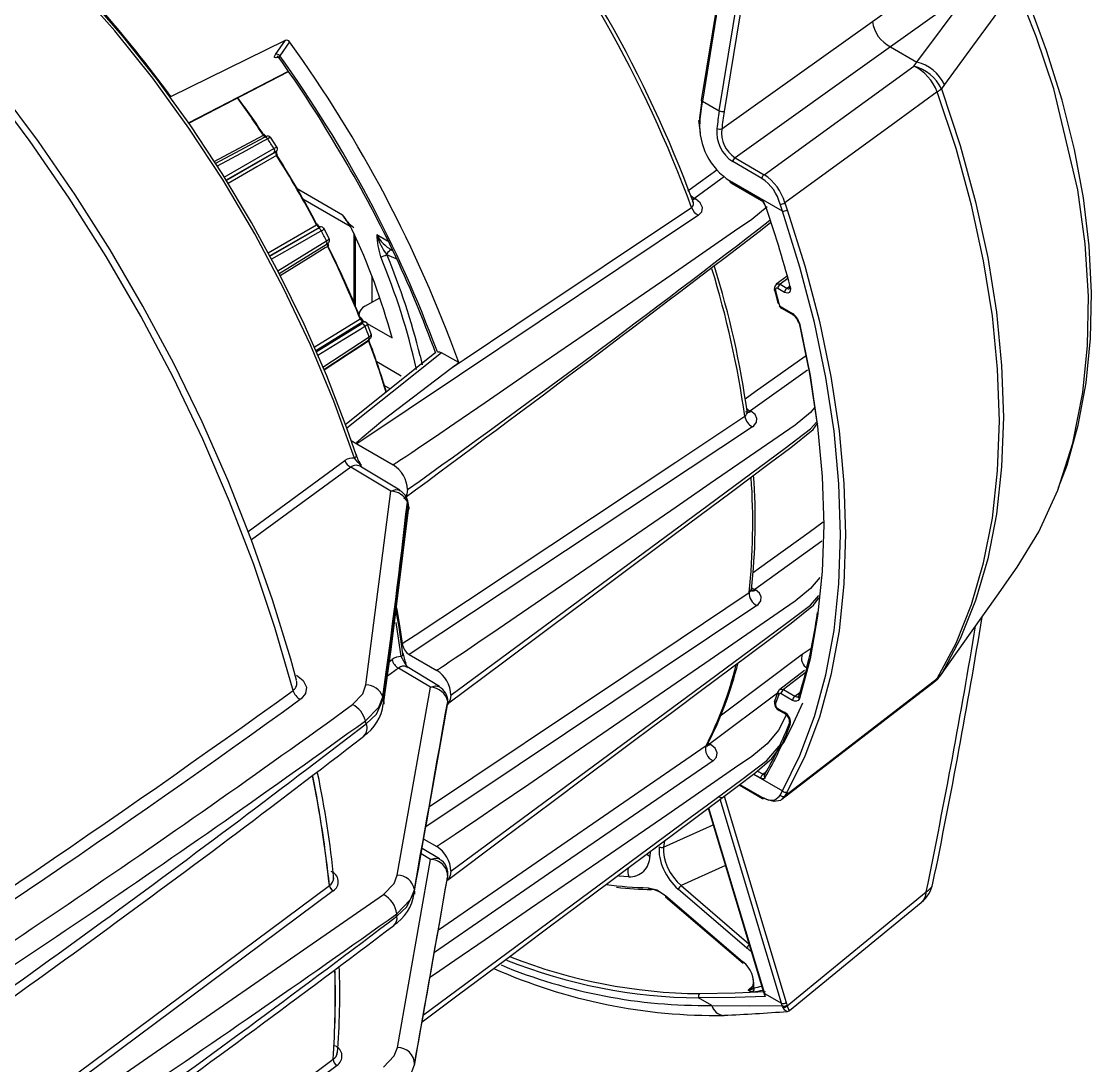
# Model space of a CAD drawing. Extents: x 6 to 134, y 1 to 99.
# Drawn here: x 101.212 to 104.387, y 81.549 to 84.647 of the extents above; entities that cross this region are included whole.
import ezdxf

# ---------------------------------------------------------------- set-up
doc = ezdxf.new("R2010")
doc.units = 0
doc.header["$MEASUREMENT"] = 0
doc.layers.add('OBJECT', color=7, linetype='CONTINUOUS')

msp = doc.modelspace()

# ---------------------------------------------------------------- linework, layer by layer
at = {"layer": 'OBJECT'}
for p, q in [((103.4132, 85.5415), (103.2287, 84.4127)), ((103.4165, 85.5392), (103.232, 84.4105)), ((103.2822, 84.3815), (103.4668, 85.5102)), ((103.4811, 85.5083), (103.2966, 84.3795)), ((103.7366, 84.6471), (104.0611, 84.8789)), ((104.0295, 84.7424), (103.7905, 84.5717)), ((103.8687, 84.5265), (104.0295, 84.7424)), ((103.2899, 84.3281), (103.7366, 84.6471)), ((101.6546, 84.4245), (101.9949, 84.591)), ((101.9653, 84.5489), (101.9949, 84.591)), ((102.0072, 84.5864), (101.9783, 84.5452)), ((103.7905, 84.5717), (103.3291, 84.2422)), ((103.7905, 84.5717), (103.8687, 84.5265)), ((101.7073, 84.3461), (102.0037, 84.4992)), ((101.7081, 84.3451), (102.0044, 84.4982)), ((103.4155, 84.1923), (103.8595, 84.5143)), ((103.8595, 84.5143), (103.8687, 84.5265)), ((103.9507, 84.4598), (103.9416, 84.4473)), ((103.232, 84.4105), (103.2822, 84.3815)), ((101.7837, 84.2313), (101.9295, 84.3099)), ((101.9323, 84.303), (101.7877, 84.2251)), ((101.9705, 84.2729), (101.9507, 84.3034)), ((101.8136, 84.1849), (101.9607, 84.27)), ((101.9607, 84.2575), (101.8191, 84.1757)), ((101.8195, 84.1751), (101.9663, 84.26)), ((103.3291, 84.2422), (103.4155, 84.1923)), ((103.4083, 84.1812), (103.322, 84.2311)), ((103.2981, 84.1869), (103.2092, 84.1222)), ((102.0297, 84.151), (102.1645, 84.0732)), ((103.4695, 84.0836), (103.3134, 84.1738)), ((103.3187, 84.1706), (103.4051, 84.1207)), ((103.3208, 84.166), (103.4072, 84.1161)), ((102.047, 84.1207), (102.187, 84.0399)), ((103.2092, 84.1222), (103.2112, 84.121)), ((103.4695, 84.0836), (103.4628, 84.1046)), ((103.477, 84.1088), (103.4838, 84.0881)), ((101.9433, 83.9605), (102.0874, 84.0436)), ((102.0957, 84.0361), (101.9484, 83.9512)), ((101.9487, 83.9506), (102.0907, 84.0324)), ((102.1254, 84.0009), (102.1089, 84.0332)), ((101.9724, 83.9069), (102.1169, 83.9961)), ((102.1979, 84.0188), (102.1979, 83.8139)), ((102.2022, 84.0092), (102.2022, 83.8034)), ((102.2658, 84.0147), (102.2982, 83.996)), ((101.9766, 83.8991), (102.1159, 83.9851)), ((102.3053, 83.9716), (102.3117, 83.9679)), ((102.2963, 83.9549), (102.2958, 83.9551)), ((102.324, 83.9424), (102.2963, 83.9549)), ((102.2517, 83.8912), (102.2517, 83.8141)), ((103.4832, 83.8916), (103.4513, 83.8671)), ((103.4855, 83.8844), (103.4629, 83.867)), ((103.4629, 83.867), (103.483, 83.8554)), ((103.483, 83.8554), (103.4903, 83.8609)), ((103.449, 83.8478), (103.4587, 83.8097)), ((103.4759, 83.8431), (103.4558, 83.8548)), ((102.2309, 83.8021), (102.2748, 83.8274)), ((103.4655, 83.8002), (103.4995, 83.7805)), ((102.08, 83.6808), (102.2167, 83.7649)), ((103.467, 83.7959), (103.5016, 83.776)), ((103.5016, 83.776), (103.5017, 83.7759)), ((102.2246, 83.7555), (102.0849, 83.6695)), ((102.0859, 83.6672), (102.2205, 83.75)), ((102.2371, 83.7512), (102.3115, 83.7083)), ((102.2506, 83.7176), (102.2377, 83.7508)), ((102.106, 83.6212), (102.243, 83.711)), ((102.1089, 83.6147), (102.2415, 83.7017)), ((102.2423, 83.6989), (102.2415, 83.7017)), ((102.4382, 83.6631), (102.1751, 83.4523)), ((102.3944, 83.6545), (102.4005, 83.6285)), ((102.5091, 83.6346), (102.4579, 83.6641)), ((102.3382, 83.5949), (102.2659, 83.6366)), ((102.4866, 83.618), (102.5091, 83.6346)), ((103.5442, 83.6126), (103.3745, 83.4914)), ((102.3055, 83.5568), (102.2892, 83.5662)), ((103.3745, 83.4914), (103.3763, 83.4904)), ((103.3804, 83.4441), (102.3624, 82.7686)), ((102.19, 83.4034), (102.2065, 83.3939)), ((102.2065, 83.3939), (102.3148, 83.3314)), ((101.8845, 83.1336), (102.1712, 83.3439)), ((102.1886, 83.3244), (101.8944, 83.1086)), ((102.3078, 83.2531), (102.1886, 83.3244)), ((102.2237, 83.3228), (102.2204, 83.3247)), ((102.3343, 83.2559), (102.2206, 83.3249)), ((102.234, 82.6788), (102.3078, 83.2532)), ((102.3608, 83.2022), (102.3606, 83.1979)), ((103.5868, 83.1047), (103.3877, 82.9612)), ((104.1426, 82.9944), (104.1661, 83.0279)), ((104.1105, 82.9487), (104.1425, 82.9944)), ((103.3877, 82.9612), (103.3895, 82.9602)), ((102.3038, 82.7483), (102.3118, 82.7541)), ((102.3624, 82.7686), (102.4438, 82.7216)), ((102.3306, 82.7283), (102.2976, 82.7046)), ((102.4257, 82.6714), (102.3306, 82.7283)), ((102.3593, 82.729), (102.3557, 82.7315)), ((102.4517, 82.6736), (102.3558, 82.7317)), ((103.5355, 82.7214), (103.4622, 82.6651)), ((103.9416, 82.7107), (103.9507, 82.7235)), ((103.9489, 82.7207), (103.9507, 82.7235)), ((103.4677, 82.339), (103.9191, 82.6869)), ((103.5375, 82.7142), (103.4726, 82.6644)), ((103.9396, 82.7077), (103.9416, 82.7107)), ((102.3268, 82.1141), (102.4257, 82.6714)), ((103.4549, 82.6538), (103.2538, 82.5032)), ((103.4563, 82.6578), (103.4453, 82.6271)), ((103.4726, 82.6644), (103.5066, 82.6447)), ((103.5066, 82.6447), (103.5211, 82.6556)), ((103.4587, 82.6504), (103.449, 82.6235)), ((103.4995, 82.6325), (103.4655, 82.6521)), ((102.3763, 82.0574), (102.4756, 82.619)), ((103.4558, 82.6087), (103.4759, 82.5971)), ((103.4573, 82.6045), (103.478, 82.5925)), ((103.2498, 82.5053), (103.2538, 82.5032)), ((103.2538, 82.5032), (103.2558, 82.502)), ((103.384, 82.4134), (103.4695, 82.364)), ((103.4051, 82.4013), (103.3841, 82.4135)), ((103.3956, 82.423), (103.412, 82.4135)), ((103.412, 82.4135), (103.4208, 82.4203)), ((103.3415, 82.3817), (103.4103, 82.3419)), ((103.3432, 82.383), (103.4083, 82.3454)), ((103.4668, 81.7342), (103.2844, 82.339)), ((103.2966, 82.3484), (103.4811, 81.7366)), ((103.4628, 82.3515), (103.4695, 82.364)), ((103.4838, 82.3614), (103.477, 82.3492)), ((103.249, 82.3125), (103.4135, 81.7673)), ((103.2505, 82.3137), (103.4165, 81.7632)), ((103.1171, 82.197), (103.2637, 82.2638)), ((102.4053, 82.2212), (102.4438, 82.199)), ((103.1192, 82.2156), (103.1171, 82.197)), ((102.4517, 82.1623), (102.4004, 82.1934)), ((103.0775, 82.1845), (103.0759, 82.1698)), ((102.3272, 81.6027), (102.4258, 82.1602)), ((102.4258, 82.1602), (102.3975, 82.1771)), ((103.3002, 82.1428), (103.1689, 82.083)), ((103.0139, 82.1092), (102.9843, 82.1115)), ((103.1689, 82.083), (103.3702, 81.9107)), ((102.137, 82.0674), (100.6229, 80.9409)), ((103.1225, 82.0536), (103.3524, 81.8568)), ((103.3643, 81.8976), (103.1604, 82.0721)), ((103.484, 81.7267), (103.8965, 82.0649)), ((103.1231, 82.0501), (103.3529, 81.8533)), ((103.4902, 81.712), (103.8817, 82.033)), ((103.3679, 81.7729), (103.3825, 81.7862)), ((103.2597, 81.7276), (103.2208, 81.75)), ((103.4165, 81.7632), (103.4668, 81.7342)), ((103.4701, 81.7239), (103.4688, 81.727)), ((103.4832, 81.7292), (103.484, 81.7267)), ((102.148, 81.5495), (100.6929, 80.4621))]:
    msp.add_line(p, q, dxfattribs=at)
at = {"layer": 'OBJECT', "flags": 128}
for points in [[(102.0175, 82.662), (101.9638, 82.8484), (101.901, 83.0355), (101.8295, 83.2223), (101.7496, 83.408), (101.6616, 83.5918), (101.566, 83.7727), (101.4632, 83.95), (101.3537, 84.1228), (101.238, 84.2903), (101.1166, 84.4518), (100.9901, 84.6064), (100.8591, 84.7535), (100.7241, 84.8924), (100.5859, 85.0225), (100.445, 85.143), (100.3022, 85.2536), (100.158, 85.3536)], [(102.0277, 82.6921), (102.0107, 82.7548), (101.9567, 82.9313), (101.8947, 83.108), (101.8249, 83.2842), (101.7477, 83.4591), (101.6634, 83.6321), (101.5723, 83.8024), (101.4748, 83.9693), (101.3713, 84.1321), (101.2622, 84.2903), (101.1479, 84.443), (101.029, 84.5898), (100.9059, 84.73), (100.779, 84.863), (100.649, 84.9882), (100.5163, 85.1052), (100.3814, 85.2135), (100.2449, 85.3125), (100.1846, 85.3528)], [(102.1999, 83.3513), (102.139, 83.52), (102.069, 83.6879), (101.9905, 83.8539), (101.9039, 84.0169), (101.8098, 84.176), (101.7088, 84.3301), (101.6016, 84.4782), (101.4887, 84.6195), (101.3709, 84.7529), (101.249, 84.8777), (101.1238, 84.9931), (100.996, 85.0984), (100.8664, 85.1928)], [(102.2057, 83.3584), (102.1773, 83.4401), (102.1175, 83.5951), (102.0502, 83.7489), (101.9757, 83.9008), (101.8946, 84.05), (101.8072, 84.1957), (101.7139, 84.337), (101.6153, 84.4733), (101.5119, 84.6038), (101.4043, 84.7278), (101.2929, 84.8447), (101.1785, 84.9538), (101.0616, 85.0546), (100.9427, 85.1464), (100.8767, 85.193)], [(104.1657, 83.0282), (104.2303, 83.133), (104.2865, 83.2566), (104.331, 83.3961), (104.3609, 83.5459), (104.375, 83.6858), (104.3775, 83.8318), (104.3678, 83.9873), (104.3459, 84.147), (104.2745, 84.4466), (104.2229, 84.602), (104.1615, 84.7574)], [(104.2891, 83.2645), (104.3142, 83.3307), (104.3471, 83.4495), (104.3704, 83.5749), (104.3837, 83.7061), (104.3869, 83.842), (104.3799, 83.9817), (104.3628, 84.1233), (104.336, 84.2671), (104.2995, 84.4134), (104.2536, 84.5611), (104.1988, 84.7092), (104.1699, 84.7767)], [(104.1105, 84.6783), (104.034, 84.5732), (103.9507, 84.4598)], [(101.9728, 84.5408), (101.9669, 84.539), (101.9628, 84.5396), (101.9622, 84.543), (101.9653, 84.5489)], [(101.9715, 84.5411), (101.9716, 84.5411), (101.9733, 84.5406), (101.9763, 84.5383), (101.9764, 84.5381)], [(101.9783, 84.5452), (101.9761, 84.5406), (101.9767, 84.5382)], [(103.9292, 84.4383), (103.8072, 84.3494), (103.477, 84.1088)], [(103.9292, 82.6976), (103.9846, 82.802), (104.0305, 82.9166), (104.0665, 83.0407), (104.0924, 83.1735), (104.108, 83.3141), (104.1132, 83.4617), (104.108, 83.6153), (104.0924, 83.7739), (104.0665, 83.9366), (104.0305, 84.1023), (103.9846, 84.2698), (103.9292, 84.4383)], [(103.9416, 84.4473), (103.9969, 84.2793), (104.0427, 84.1121), (104.0786, 83.9468), (104.1044, 83.7845), (104.12, 83.6263), (104.1252, 83.473), (104.12, 83.3258), (104.1044, 83.1855), (104.0786, 83.053), (104.0427, 82.9292), (103.9969, 82.8148), (103.9416, 82.7107)], [(103.2242, 84.3493), (103.223, 84.3499), (103.222, 84.3504), (103.2214, 84.351), (103.2211, 84.3516), (103.2211, 84.3522), (103.2215, 84.3527), (103.2222, 84.3532), (103.2232, 84.3536)], [(103.2265, 84.3162), (103.2228, 84.3462), (103.2232, 84.3536)], [(101.9515, 84.302), (101.95, 84.304), (101.9473, 84.3058), (101.9446, 84.3066), (101.9423, 84.3067), (101.9404, 84.3065), (101.9386, 84.306), (101.9351, 84.3045), (101.9302, 84.3019)], [(101.9394, 84.305), (101.9395, 84.305), (101.9387, 84.3052), (101.937, 84.3063), (101.9348, 84.3082), (101.9326, 84.311), (101.9326, 84.3111)], [(101.9424, 84.2984), (101.9293, 84.2914), (101.8771, 84.2633), (101.7926, 84.2177)], [(101.9424, 84.2984), (101.9412, 84.3), (101.9399, 84.3013), (101.9384, 84.3024), (101.937, 84.3031), (101.9355, 84.3035), (101.934, 84.3036), (101.9327, 84.3032), (101.9323, 84.303)], [(101.9512, 84.3018), (101.9511, 84.3023), (101.9479, 84.3012), (101.9424, 84.2984)], [(101.9607, 84.27), (101.9666, 84.2731), (101.9693, 84.2743), (101.9693, 84.274)], [(101.9688, 84.2492), (101.9616, 84.245), (101.9104, 84.2154), (101.825, 84.166)], [(101.9663, 84.26), (101.9664, 84.2605), (101.9646, 84.2597), (101.9607, 84.2575)], [(101.9663, 84.26), (101.9679, 84.2612), (101.9681, 84.2615)], [(101.9663, 84.2589), (101.9665, 84.2596), (101.9663, 84.26)], [(101.9718, 84.2506), (101.9708, 84.2521), (101.9693, 84.2558), (101.9686, 84.2587), (101.9685, 84.2609), (101.9687, 84.2618), (101.9686, 84.2617)], [(101.9686, 84.2617), (101.9688, 84.2623), (101.9689, 84.2625)], [(103.1886, 84.1443), (103.2251, 84.1708), (103.275, 84.2071)], [(103.3151, 84.1694), (103.3165, 84.1685), (103.3208, 84.166)], [(103.2092, 84.1222), (103.2051, 84.1204), (103.2026, 84.1197)], [(103.2033, 84.1184), (103.2071, 84.1192), (103.2112, 84.121)], [(103.2036, 84.1143), (103.2038, 84.114), (103.2038, 84.1144)], [(103.2202, 84.0719), (103.2205, 84.0721), (103.2302, 84.0821), (103.2328, 84.0951), (103.226, 84.1091), (103.2112, 84.121)], [(103.424, 84.0965), (103.3786, 84.0595), (103.3276, 84.0244), (103.1262, 83.8855), (103.0254, 83.816), (102.9246, 83.7466), (102.7226, 83.6079), (102.5877, 83.5156), (102.4976, 83.454), (102.4373, 83.413), (102.3969, 83.3857), (102.37, 83.3675), (102.3519, 83.3554), (102.3398, 83.3473), (102.3316, 83.342), (102.3262, 83.3384), (102.3225, 83.336), (102.32, 83.3345), (102.3184, 83.3334), (102.3172, 83.3327), (102.3165, 83.3323), (102.3159, 83.332), (102.3156, 83.3318), (102.3153, 83.3317), (102.3152, 83.3316), (102.315, 83.3315), (102.315, 83.3315), (102.3149, 83.3315), (102.3149, 83.3315), (102.3148, 83.3314), (102.3148, 83.3314), (102.3148, 83.3314), (102.3148, 83.3314), (102.3148, 83.3314), (102.3148, 83.3314)], [(102.4866, 83.618), (102.5251, 83.6437), (102.679, 83.7465), (103.2001, 84.0948)], [(103.4695, 82.364), (103.5217, 82.4695), (103.5647, 82.5844), (103.5984, 82.7081), (103.6227, 82.8398), (103.6373, 82.9787), (103.6422, 83.1242), (103.6373, 83.2752), (103.6227, 83.431), (103.5984, 83.5907), (103.5647, 83.7533), (103.5217, 83.9179), (103.4695, 84.0836)], [(103.4838, 84.0881), (103.5361, 83.9218), (103.5793, 83.7565), (103.6132, 83.5932), (103.6376, 83.4328), (103.6522, 83.2764), (103.6571, 83.1247), (103.6522, 82.9787), (103.6376, 82.8391), (103.6132, 82.7069), (103.5793, 82.5827), (103.5361, 82.4673), (103.4838, 82.3614)], [(103.2202, 84.0719), (102.5116, 83.5979), (102.2065, 83.3939)], [(102.1015, 84.0262), (102.0887, 84.0189), (102.0374, 83.9893), (101.9538, 83.9412)], [(102.0907, 84.0324), (102.0942, 84.0346), (102.096, 84.0358), (102.0957, 84.0361)], [(102.0977, 84.0369), (102.0974, 84.0368), (102.0957, 84.0361)], [(102.0991, 84.0371), (102.0985, 84.0372), (102.0983, 84.0372)], [(102.1158, 83.9851), (102.1164, 83.9854), (102.1213, 83.9889), (102.1235, 83.9911), (102.1249, 83.9933), (102.1257, 83.9964), (102.1256, 84), (102.1246, 84.0022)], [(102.1159, 83.9851), (102.1163, 83.9854), (102.1172, 83.9863), (102.1179, 83.9876), (102.1183, 83.9891), (102.1184, 83.9907), (102.1182, 83.9925), (102.1177, 83.9943), (102.1169, 83.9961)], [(102.1169, 83.9961), (102.1224, 83.9998), (102.1247, 84.0019), (102.1244, 84.0021)], [(102.1204, 83.9792), (102.1133, 83.9749), (102.0629, 83.9438), (101.9798, 83.8925)], [(102.2963, 83.9549), (102.2976, 83.9581), (102.2993, 83.9613), (102.3012, 83.9641), (102.3033, 83.9664), (102.3054, 83.9681), (102.3074, 83.9691), (102.3092, 83.9693), (102.3094, 83.9693)], [(103.4514, 83.867), (103.4548, 83.8685), (103.4595, 83.8683), (103.4629, 83.867), (103.4629, 83.867), (103.4629, 83.867)], [(103.4927, 83.8608), (103.4938, 83.8535), (103.4928, 83.8473), (103.4901, 83.8429), (103.4857, 83.8408), (103.4802, 83.8413), (103.4759, 83.8431)], [(103.49, 83.8624), (103.4908, 83.8589), (103.4907, 83.8557), (103.4903, 83.8544), (103.4904, 83.8544)], [(103.4449, 83.8551), (103.449, 83.8393), (103.456, 83.8114)], [(103.449, 83.8478), (103.4472, 83.8485), (103.4464, 83.8495), (103.4469, 83.8509), (103.4486, 83.8525)], [(103.4558, 83.8548), (103.4534, 83.8557), (103.4513, 83.8555), (103.4497, 83.8544), (103.4488, 83.8523), (103.4487, 83.8497), (103.449, 83.8478)], [(103.483, 83.8554), (103.4862, 83.8538), (103.4892, 83.8538), (103.4904, 83.8547)], [(103.4587, 83.8097), (103.4568, 83.8104), (103.456, 83.8116), (103.4565, 83.813), (103.4582, 83.8145)], [(103.4655, 83.8002), (103.466, 83.7974), (103.4676, 83.7956), (103.4676, 83.7956)], [(103.4676, 83.7956), (103.4699, 83.7951), (103.4726, 83.7961)], [(102.231, 83.742), (102.2184, 83.7342), (102.1679, 83.7031), (102.0909, 83.6558)], [(102.2205, 83.75), (102.2239, 83.7524), (102.2254, 83.7543), (102.2246, 83.7555)], [(102.2379, 83.7492), (102.2383, 83.7485), (102.2361, 83.7456), (102.231, 83.742)], [(103.5725, 83.4585), (103.5508, 83.6025), (103.5194, 83.7565)], [(103.5199, 83.7514), (103.5515, 83.5967), (103.5741, 83.4449), (103.5877, 83.2967), (103.5923, 83.1529), (103.5877, 83.0145), (103.5741, 82.882), (103.5515, 82.7563), (103.5199, 82.638)], [(102.2415, 83.7017), (102.2421, 83.7021), (102.2488, 83.7084), (102.2504, 83.7121), (102.2507, 83.7164), (102.2499, 83.719)], [(102.243, 83.711), (102.2484, 83.7152), (102.2502, 83.7183), (102.2497, 83.7189)], [(102.2423, 83.6989), (102.2353, 83.6943), (102.1855, 83.6616), (102.11, 83.6122)], [(102.4579, 83.6641), (102.3116, 83.547), (102.1774, 83.4398)], [(102.4458, 83.6668), (102.4523, 83.6665), (102.4579, 83.6641)], [(103.3588, 83.5274), (103.3886, 83.5487), (103.5366, 83.6543), (103.5379, 83.6553)], [(102.2065, 83.3939), (102.2062, 83.3942), (102.2061, 83.3945), (102.2062, 83.3955), (102.2087, 83.3992), (102.2223, 83.4128), (102.284, 83.4642), (102.4866, 83.618)], [(103.5659, 83.5021), (103.5532, 83.4868), (103.5076, 83.4496), (103.4567, 83.4146), (103.2552, 83.2756), (103.1544, 83.2062), (103.0536, 83.1368), (102.8516, 82.9981), (102.7168, 82.9057), (102.6266, 82.8442), (102.5663, 82.8032), (102.526, 82.7759), (102.499, 82.7577), (102.4809, 82.7456), (102.4688, 82.7375), (102.4607, 82.7321), (102.4552, 82.7286), (102.4515, 82.7262), (102.449, 82.7246), (102.4474, 82.7236), (102.4462, 82.7229), (102.4455, 82.7225), (102.445, 82.7222), (102.4446, 82.722), (102.4444, 82.7218), (102.4442, 82.7218), (102.4441, 82.7217), (102.444, 82.7217), (102.4439, 82.7216), (102.4439, 82.7216), (102.4438, 82.7216), (102.4438, 82.7216), (102.4438, 82.7216), (102.4438, 82.7216), (102.4438, 82.7216), (102.4438, 82.7216)], [(103.3655, 83.4864), (103.3655, 83.4865), (103.365, 83.4892)], [(103.3804, 83.4441), (103.3848, 83.4474), (103.3927, 83.4578), (103.394, 83.4694), (103.3883, 83.4807), (103.3763, 83.4904)], [(102.3415, 82.8009), (102.3801, 82.8265), (102.5347, 82.9291), (103.1529, 83.3393), (103.3581, 83.4755)], [(102.4758, 82.622), (102.6432, 82.747), (102.7809, 82.8499), (102.8889, 82.9306), (102.9672, 82.9891), (103.0227, 83.0306), (103.0811, 83.0742), (103.1447, 83.1217), (103.2254, 83.182), (103.3176, 83.2508), (103.4305, 83.3352), (103.4948, 83.3833), (103.5607, 83.4367), (103.575, 83.4558)], [(102.4862, 82.6481), (103.249, 83.2118), (103.3253, 83.2682), (103.4016, 83.3245), (103.4779, 83.3809), (103.5528, 83.4378), (103.5702, 83.4583)], [(102.2057, 83.3584), (102.2058, 83.3579), (102.2054, 83.3565), (102.2043, 83.3549), (102.2025, 83.3532), (102.1999, 83.3513)], [(102.2185, 83.3298), (102.2109, 83.3381), (102.1999, 83.3513)], [(102.3079, 83.2531), (102.3223, 83.2584), (102.3314, 83.2573), (102.3341, 83.2556)], [(102.3572, 83.258), (102.3551, 83.2441), (102.3486, 83.2333), (102.3465, 83.2323)], [(102.2857, 82.6214), (102.3088, 82.784), (102.3605, 83.1979)], [(102.3585, 83.2145), (102.3586, 83.2154), (102.3584, 83.2175), (102.3582, 83.2186), (102.358, 83.2199), (102.3577, 83.2206), (102.3575, 83.2212), (102.3572, 83.2217), (102.357, 83.2219), (102.3568, 83.2218), (102.3566, 83.2212)], [(102.3585, 83.2145), (102.3607, 83.2048), (102.3608, 83.2022)], [(103.3824, 83.0122), (103.4014, 83.026), (103.5486, 83.1321), (103.5902, 83.1621)], [(103.5804, 82.9969), (103.5532, 82.9642), (103.5076, 82.9271), (103.4567, 82.892), (103.2552, 82.7531), (103.1544, 82.6836), (103.0536, 82.6142), (102.8516, 82.4755), (102.7168, 82.3831), (102.6266, 82.3216), (102.5663, 82.2806), (102.526, 82.2533), (102.499, 82.2351), (102.4809, 82.223), (102.4688, 82.2149), (102.4607, 82.2095), (102.4552, 82.206), (102.4515, 82.2036), (102.449, 82.2021), (102.4474, 82.201), (102.4462, 82.2003), (102.4455, 82.1999), (102.445, 82.1996), (102.4446, 82.1994), (102.4444, 82.1993), (102.4442, 82.1992), (102.4441, 82.1991), (102.444, 82.1991), (102.4439, 82.1991), (102.4439, 82.199), (102.4438, 82.199), (102.4438, 82.199), (102.4438, 82.199), (102.4438, 82.199), (102.4438, 82.199), (102.4438, 82.199)], [(102.4223, 82.3174), (102.5512, 82.4036), (103.1664, 82.8156), (103.3709, 82.9526)], [(102.4862, 82.1256), (103.249, 82.6892), (103.3253, 82.7456), (103.4016, 82.8019), (103.4779, 82.8583), (103.5528, 82.9152), (103.5774, 82.9441)], [(103.3781, 82.9677), (103.3828, 82.964), (103.3877, 82.9612)], [(103.3934, 82.914), (103.3978, 82.9174), (103.4057, 82.9279), (103.4069, 82.9394), (103.4013, 82.9506), (103.3895, 82.9602)], [(103.9507, 82.7235), (104.0278, 82.8317), (104.1105, 82.9487)], [(103.3934, 82.914), (102.6851, 82.4399), (102.4116, 82.257)], [(102.4758, 82.0994), (102.6433, 82.2246), (102.7811, 82.3275), (102.8892, 82.4083), (102.9676, 82.4668), (103.0232, 82.5083), (103.0816, 82.552), (103.1452, 82.5995), (103.226, 82.6599), (103.3182, 82.7288), (103.4312, 82.8132), (103.4956, 82.8613), (103.5614, 82.9148), (103.5779, 82.937)], [(102.3437, 82.7711), (102.3322, 82.8497), (102.3231, 82.8982)], [(102.3244, 82.9069), (102.3333, 82.8547), (102.3415, 82.8009)], [(102.3384, 82.7623), (102.3306, 82.8171), (102.3231, 82.8639)], [(103.5285, 82.7697), (103.5307, 82.7713), (103.5544, 82.7874)], [(102.3517, 82.7411), (102.3461, 82.7493), (102.3384, 82.7623)], [(103.2851, 82.5871), (103.4123, 82.6824), (103.5285, 82.7697)], [(102.3564, 82.7303), (102.3554, 82.7348), (102.3517, 82.7411)], [(103.9396, 82.7077), (103.9461, 82.7168), (103.9488, 82.7207)], [(102.0279, 82.7076), (102.0477, 82.6912), (102.057, 82.672), (102.0543, 82.6531), (102.0412, 82.6374), (102.0391, 82.6358)], [(103.477, 82.3492), (103.5919, 82.4377), (103.9292, 82.6976)], [(103.9193, 82.6867), (103.9237, 82.6906), (103.9292, 82.6976)], [(102.1941, 82.6199), (102.2245, 82.6522), (102.234, 82.6788)], [(102.4257, 82.6714), (102.44, 82.6761), (102.4505, 82.6742), (102.4516, 82.6733)], [(103.46, 82.6632), (103.4606, 82.664), (103.4623, 82.6649)], [(103.4623, 82.6649), (103.4643, 82.6659), (103.4689, 82.6657), (103.4726, 82.6644), (103.4726, 82.6644), (103.4726, 82.6644)], [(102.2836, 82.6438), (102.2712, 82.6119), (102.2324, 82.5722)], [(102.2346, 82.5632), (102.2647, 82.592), (102.2854, 82.6363)], [(102.2854, 82.6363), (102.2869, 82.6268), (102.2866, 82.6215)], [(102.4005, 81.6787), (102.5078, 81.7589), (102.6488, 81.8642), (102.7698, 81.9546), (102.8707, 82.03), (102.9516, 82.0904), (103.019, 82.1408), (103.1035, 82.2039), (103.2089, 82.2826), (103.3353, 82.377), (103.388, 82.4165), (103.4384, 82.4601), (103.4762, 82.5107), (103.503, 82.5667), (103.5301, 82.6251)], [(102.4862, 82.6481), (102.4842, 82.6343), (102.4776, 82.6235), (102.4755, 82.6225)], [(102.4765, 82.6291), (102.4764, 82.6203), (102.4762, 82.6189)], [(102.4765, 82.6291), (102.4765, 82.6292), (102.4765, 82.6294), (102.4765, 82.6295), (102.4765, 82.6296), (102.4765, 82.6297), (102.4765, 82.6298), (102.4765, 82.6298), (102.4765, 82.6299), (102.4764, 82.6298), (102.4764, 82.6298)], [(103.5199, 82.638), (103.5167, 82.6326), (103.5116, 82.6298), (103.5051, 82.6301), (103.4995, 82.6325)], [(103.5066, 82.6447), (103.5111, 82.6427), (103.5151, 82.6429), (103.5166, 82.644)], [(103.5174, 82.6454), (103.5172, 82.6443), (103.5168, 82.6437)], [(103.4829, 82.5923), (103.4582, 82.5442), (103.4242, 82.5034), (103.3786, 82.4662), (103.3276, 82.4311), (103.1262, 82.2922), (103.0254, 82.2228), (102.9246, 82.1534), (102.7226, 82.0147), (102.5877, 81.9223), (102.4976, 81.8607), (102.4373, 81.8197), (102.4239, 81.8106)], [(103.4579, 82.6041), (103.4579, 82.6041), (103.4563, 82.6059), (103.4558, 82.6087)], [(102.4042, 81.6994), (103.12, 82.2283), (103.1963, 82.2847), (103.2726, 82.3411), (103.3489, 82.3974), (103.4237, 82.4543), (103.4658, 82.5036)], [(102.4487, 81.9518), (102.755, 82.1621), (103.2432, 82.4983)], [(103.2473, 82.496), (103.2475, 82.4958), (103.247, 82.4997), (103.2484, 82.5037), (103.2484, 82.5037)], [(103.2538, 82.5032), (103.2497, 82.5014), (103.2474, 82.5008)], [(103.2639, 82.4534), (103.265, 82.4541), (103.2742, 82.4645), (103.2763, 82.4774), (103.2698, 82.4907), (103.2558, 82.502)], [(103.2639, 82.4534), (102.7758, 82.1176), (102.437, 81.885)], [(103.4178, 82.403), (103.415, 82.4002), (103.4111, 82.3994), (103.4065, 82.4006), (103.4051, 82.4013)], [(103.412, 82.4135), (103.4142, 82.4124), (103.4161, 82.4124), (103.4168, 82.413)], [(103.4178, 82.4139), (103.4168, 82.4129), (103.4164, 82.4124)], [(103.4083, 82.3454), (103.429, 82.337), (103.4466, 82.3374), (103.4598, 82.3469), (103.4628, 82.3515)], [(103.477, 82.3492), (103.4638, 82.3359), (103.4452, 82.3325), (103.4223, 82.3389), (103.4155, 82.3425)], [(103.0676, 82.1775), (103.0693, 82.1756), (103.0759, 82.1698)], [(102.4258, 82.1602), (102.4397, 82.1648), (102.4502, 82.1632), (102.4517, 82.1622)], [(102.2857, 82.0563), (102.3172, 82.0891), (102.3268, 82.1141)], [(102.4862, 82.1256), (102.4842, 82.1117), (102.4776, 82.1009), (102.4755, 82.0999)], [(100.6205, 80.9636), (100.6516, 80.9867), (100.9409, 81.202), (102.1254, 82.0832)], [(102.4753, 82.1038), (102.4761, 82.1076), (102.4764, 82.1098)], [(102.4764, 82.1095), (102.4764, 82.1095), (102.4764, 82.1097), (102.4764, 82.1097), (102.4765, 82.1098), (102.4765, 82.1099), (102.4765, 82.11), (102.4765, 82.1101), (102.4765, 82.1101), (102.4765, 82.1102), (102.4765, 82.1101), (102.4765, 82.1101)], [(100.6233, 80.9367), (101.4426, 81.4729), (102.2857, 82.0563)], [(102.3776, 82.0716), (102.3654, 82.0404), (102.3254, 81.9991)], [(102.326, 81.9925), (102.3555, 82.0204), (102.378, 82.0667)], [(102.378, 82.0667), (102.3777, 82.0581), (102.3776, 82.0572)], [(103.0723, 82.0765), (103.0965, 82.0705), (103.1225, 82.0536)], [(103.1084, 82.0628), (103.0903, 82.0701), (103.0815, 82.0711)], [(103.3679, 81.7729), (103.3766, 81.7767), (103.3823, 81.7854), (103.3842, 81.7976), (103.3828, 81.8077)], [(103.2238, 81.7627), (103.3291, 81.7651), (103.4189, 81.7686)], [(103.3821, 81.7676), (103.3747, 81.7675), (103.3679, 81.7729), (103.3679, 81.7729)], [(103.4135, 81.7673), (103.4142, 81.7649), (103.4157, 81.7591)], [(103.4192, 81.7535), (103.3291, 81.7513), (103.2208, 81.75)], [(103.2597, 81.7276), (103.3724, 81.7267), (103.4688, 81.727)], [(103.4839, 81.7097), (103.4767, 81.7136), (103.4701, 81.7239)], [(103.4839, 81.7095), (103.4851, 81.7094), (103.4898, 81.7115), (103.4903, 81.7121)], [(103.484, 81.7267), (103.4879, 81.7156), (103.4896, 81.7126)], [(102.2862, 81.5448), (102.3178, 81.5778), (102.3272, 81.6027)], [(100.6813, 80.4802), (100.6993, 80.4937), (100.7715, 80.5476), (101.06, 80.7632), (102.1364, 81.5679)], [(102.378, 81.5534), (102.366, 81.5214), (102.326, 81.479)]]:
    msp.add_lwpolyline(points, dxfattribs=at)
at = {"layer": 'OBJECT'}
for centre, radius, start, end in [((99.7233, 82.816), 3.7045, 20.1933, 38.9238), ((99.7599, 82.8377), 3.6726, 20.3477, 38.9446), ((98.6423, 82.2219), 3.7317, 36.1737, 41.4154), ((103.8341, 84.6599), 0.0984, 187.4566, 243.6917), ((101.9981, 84.5806), 0.0108, 32.4029, 107.4668), ((98.8732, 82.3258), 3.8643, 19.7974, 35.8036), ((101.9694, 84.5387), 0.0109, 36.2434, 112.2782), ((99.3315, 82.6291), 3.2619, 29.9922, 35.9681), ((98.9472, 82.3684), 3.7317, 20.3612, 35.685), ((103.7972, 84.3873), 0.1414, 21.1451, 63.8891), ((103.8281, 84.3919), 0.1263, 26.0121, 75.5873), ((103.8373, 84.4042), 0.1263, 26.0891, 75.5969), ((103.8646, 84.5399), 0.1203, 302.4336, 309.7492), ((99.4226, 82.6464), 3.0086, 33.5656, 36.1192), ((99.437, 82.6546), 2.9935, 33.5663, 36.1523), ((103.2322, 84.4145), 0.004, 206.3359, 266.612), ((103.2943, 84.4171), 0.0376, 251.2271, 273.4426), ((103.4208, 84.3388), 0.1969, 176.9227, 236.9411), ((101.9334, 84.3047), 0.00645, 97.4273, 127.2288), ((101.9394, 84.3154), 0.0114, 209.2602, 257.0849), ((103.3794, 84.3185), 0.1046, 174.2426, 236.7325), ((103.2843, 84.3549), 0.0274, 250.7981, 281.7559), ((103.3773, 84.3161), 0.0882, 172.1778, 236.9), ((99.3419, 82.5965), 3.1079, 32.5798, 33.2037), ((101.9618, 84.2687), 0.00955, 311.2979, 35.9031), ((101.9536, 84.2638), 0.00946, 318.7139, 40.9153), ((101.9795, 84.257), 0.0133, 172.203, 216.2296), ((101.9632, 84.2638), 0.00585, 302.3965, 338.852), ((101.9746, 84.2407), 0.0103, 106.1402, 124.5026), ((99.3681, 82.6106), 3.0738, 27.7872, 32.2128), ((101.9689, 84.2523), 0.00329, 295.7084, 328.7403), ((99.3843, 82.62), 3.0565, 27.7871, 32.2129), ((99.2481, 82.51), 3.3942, 19.8337, 31.03), ((103.3374, 84.229), 0.0156, 122.2351, 172.4552), ((103.4238, 84.1792), 0.0156, 122.2351, 172.4552), ((103.3365, 84.0725), 0.1303, 14.2363, 56.5301), ((103.3308, 84.0656), 0.1524, 16.4862, 56.2675), ((103.318, 84.1731), 0.00468, 171.4105, 231.5418), ((103.3235, 84.17), 0.00481, 172.8252, 235.8626), ((103.2255, 84.1571), 0.0385, 221.8626, 244.9573), ((103.191, 84.1063), 0.0146, 308.3282, 34.5311), ((103.388, 84.0942), 0.0315, 18.6219, 57.107), ((103.4098, 84.1201), 0.00477, 172.6835, 237.2868), ((103.3971, 84.1), 0.0189, 15.6712, 57.8161), ((103.2405, 84.11), 0.0432, 200.6547, 241.9517), ((103.4172, 84.1065), 0.00223, 215.9236, 285.1212), ((100.1255, 82.9586), 3.486, 14.9993, 19.1869), ((103.4601, 84.1394), 0.0349, 274.4183, 298.9383), ((103.4677, 84.1141), 0.0306, 273.4355, 301.7025), ((101.8766, 83.8541), 0.3618, 29.281, 37.2795), ((102.2528, 84.1179), 0.099, 206.8201, 236.2901), ((83.5735, 109.6352), 32.3819, 305.45538, 307.82612), ((102.0831, 84.0528), 0.0101, 295.3876, 314.0628), ((102.1003, 84.0497), 0.0142, 205.2341, 246.337), ((102.0903, 84.0421), 0.0034, 91.9711, 123.8525), ((102.1042, 84.051), 0.0151, 201.6342, 246.333), ((102.0925, 84.0231), 0.00946, 19.0816, 101.2944), ((102.0973, 84.0314), 0.00584, 80.4219, 117.5978), ((102.0946, 84.0354), 0.0012, 31.8039, 91.4936), ((102.1006, 84.0273), 0.00993, 26.2267, 107.2491), ((102.0982, 84.0392), 0.0134, 284.1762, 325.2714), ((99.3403, 82.5938), 3.1106, 26.7965, 27.4199), ((100.3969, 83.1837), 1.9851, 15.3225, 25.2672), ((57.7364, 143.6662), 75.1159, 306.433282, 307.471555), ((102.1292, 83.9849), 0.0105, 160.6539, 213.0037), ((102.1351, 83.9887), 0.0141, 174.1546, 211.6012), ((102.5152, 84.0246), 0.2496, 182.2755, 197.7775), ((102.3626, 84.0644), 0.1088, 207.1599, 241.5263), ((102.4259, 84.0578), 0.1658, 195.0736, 218.2889), ((102.1177, 83.9855), 0.00675, 293.2326, 321.6406), ((99.4508, 82.6514), 2.9816, 21.9287, 26.4452), ((99.4663, 82.6604), 2.9651, 21.9288, 26.4451), ((102.2643, 84.0126), 0.0655, 281.6295, 298.6675), ((100.4384, 83.1808), 1.993, 12.5722, 22.6548), ((100.4199, 83.1732), 2.0323, 13.7008, 22.6284), ((100.4448, 83.0565), 2.9433, 8.1839, 16.9252), ((100.7125, 83.1186), 2.6781, 7.8268, 17.4094), ((103.4618, 83.8541), 0.0165, 129.1511, 206.9096), ((103.4711, 83.8541), 0.0154, 122.6051, 177.3949), ((103.4926, 83.8636), 0.00276, 206.1961, 272.5286), ((103.4913, 83.8424), 0.0154, 122.6051, 177.3949), ((103.474, 83.8134), 0.0157, 193.562, 237.3406), ((103.4782, 83.8136), 0.021, 209.4124, 244.4545), ((102.2154, 83.7685), 0.00384, 289.1323, 342.9023), ((102.2322, 83.7708), 0.0167, 200.739, 237.7867), ((102.2177, 83.7658), 0.00209, 48.4047, 113.2724), ((102.2351, 83.7721), 0.0167, 196.3575, 243.4924), ((103.5038, 83.7798), 0.00442, 169.6603, 239.0275), ((103.4738, 83.7407), 0.0474, 12.9675, 57.1219), ((103.4844, 83.7474), 0.0332, 10.2122, 58.7538), ((102.2204, 83.7389), 0.0111, 16.0425, 89.3234), ((102.226, 83.7521), 0.00526, 71.3882, 119.8531), ((102.2228, 83.7548), 0.00193, 18.6014, 73.3936), ((102.2285, 83.747), 0.00934, 71.2762, 114.2393), ((102.2484, 83.81), 0.0568, 247.7868, 252.612), ((99.5125, 82.6694), 2.9225, 20.8806, 21.5308), ((102.2287, 83.7459), 0.0102, 20.5238, 74.2111), ((103.5201, 83.7544), 0.00299, 200.1833, 267.856), ((102.2362, 83.7074), 0.00775, 313.4229, 28.432), ((99.6756, 82.7417), 2.7405, 17.0848, 20.5151), ((102.241, 83.7024), 0.00374, 289.644, 345.9114), ((99.6594, 82.7324), 2.7577, 17.1599, 20.5144), ((103.3513, 83.4872), 0.0135, 300.3859, 7.7505), ((103.3661, 83.5036), 0.0149, 245.3606, 304.6037), ((103.3907, 83.5256), 0.0379, 222.6716, 244.6994), ((103.3672, 83.5049), 0.0171, 262.141, 302.1218), ((103.401, 83.4823), 0.0434, 188.9984, 241.7158), ((102.3113, 83.3948), 0.1117, 197.1413, 215.4386), ((102.1947, 83.3127), 0.039, 82.2499, 126.9686), ((102.2047, 83.3563), 0.0357, 200.3738, 243.2484), ((102.2047, 83.3041), 0.0259, 52.5298, 128.4157), ((102.2196, 83.3282), 0.00195, 69.7184, 123.6609), ((102.2299, 83.3326), 0.0117, 193.7131, 227.03), ((102.2663, 83.2545), 0.0909, 2.1838, 57.816), ((101.376, 83.1579), 2.0055, 354.1233, 3.8848), ((101.5551, 83.1654), 1.8339, 353.6182, 4.2247), ((102.307, 83.1988), 0.0544, 24.3162, 89.2282), ((102.3124, 83.2135), 0.0469, 6.0237, 62.8156), ((81.1211, 85.6123), 21.3698, 352.01499, 353.57545), ((78.5704, 85.9284), 23.9424, 352.09666, 353.49147), ((102.3178, 83.2052), 0.0433, 350.2797, 17.8202), ((103.3663, 82.9626), 0.011, 294.6581, 354.4827), ((103.4123, 82.9508), 0.0414, 177.5416, 242.8489), ((103.3793, 82.9734), 0.0149, 245.3606, 304.6037), ((103.3896, 82.9603), 0.0117, 175.2343, 199.7479), ((103.3806, 82.9738), 0.0162, 260.3681, 303.2139), ((102.0405, 83.1036), 1.5476, 342.8723, 352.1746), ((84.0566, 86.1721), 20.2748, 348.38469, 350.65706), ((102.3874, 82.8077), 0.0464, 188.4966, 237.4416), ((102.3361, 82.7229), 0.0395, 86.6437, 127.9351), ((102.3467, 82.7598), 0.0354, 189.397, 242.9462), ((102.3339, 82.771), 0.00979, 297.1791, 0.0455), ((102.4426, 82.7865), 0.1, 187.4204, 205.8625), ((103.5593, 82.7572), 0.0332, 157.8574, 242.3413), ((102.3452, 82.7138), 0.0206, 59.4684, 135.2013), ((102.3506, 82.7427), 0.00201, 304.1778, 4.2656), ((102.3682, 82.743), 0.0166, 186.5357, 224.0525), ((102.3953, 82.6447), 0.0909, 2.1838, 57.8159), ((102.1993, 83.0237), 1.1687, 333.2817, 345.851), ((102.2853, 83.002), 1.0839, 332.5982, 346.202), ((102.0043, 82.683), 0.0248, 302.157, 21.2442), ((103.8583, 82.7659), 0.1, 307.6637, 324.4385), ((103.8905, 82.7465), 0.0624, 308.2623, 324.9057), ((82.9998, 108.9921), 32.4799, 302.33877, 305.83976), ((102.0588, 82.6741), 0.0431, 196.2693, 242.7059), ((102.233, 82.6247), 0.0541, 20.655, 89.0037), ((102.4248, 82.6186), 0.0528, 12.1565, 88.9978), ((102.4294, 82.6307), 0.0474, 359.1265, 62.5602), ((103.4702, 82.6523), 0.0149, 126.9841, 164.4839), ((103.4625, 82.6556), 0.0064, 131.9913, 233.9876), ((103.4808, 82.6514), 0.0154, 122.6021, 177.3958), ((83.3177, 108.5114), 31.938, 302.34128, 305.88635), ((98.2909, 81.6878), 4.1056, 13.358, 13.4653), ((-115.4135, 120.9244), 221.2295, 349.885127, 350.031931), ((-111.6769, 119.8449), 217.363, 349.991052, 350.141549), ((102.4477, 82.6261), 0.0293, 345.0855, 7.6561), ((103.4693, 82.6245), 0.0234, 163.699, 246.5815), ((103.453, 82.6287), 0.00653, 132.3051, 233.1246), ((103.4627, 82.6208), 0.0139, 168.9551, 240.1525), ((103.4627, 82.6489), 0.00424, 48.5039, 159.5586), ((103.5148, 82.6318), 0.0154, 122.6053, 177.3945), ((103.5242, 82.6435), 0.0069, 164.2732, 231.9892), ((103.5228, 82.6434), 0.00563, 126.9168, 159.5153), ((83.0717, 109.0017), 32.5831, 302.31055, 305.9358), ((102.1596, 82.553), 0.0753, 14.8157, 62.7727), ((102.1575, 82.6358), 0.1287, 302.3297, 353.639), ((103.4592, 82.5672), 0.0343, 347.9966, 60.7055), ((103.4808, 82.5965), 0.0049, 173.5716, 236.3518), ((103.4657, 82.5708), 0.0249, 353.0957, 60.2841), ((82.4854, 109.8689), 33.6905, 302.40382, 305.88286), ((78.3506, 113.593), 39.1573, 304.61957, 307.5858), ((102.2047, 82.5503), 0.0325, 313.7419, 23.3407), ((97.7555, 81.514), 4.6003, 13.1836, 13.2997), ((102.4588, 82.9671), 1.1071, 330.0217, 338.9957), ((102.4547, 82.9586), 1.1118, 330.0217, 338.9958), ((103.4974, 82.5656), 0.0073, 162.9603, 229.6195), ((80.3033, 110.9161), 35.8698, 304.43905, 307.67733), ((103.2791, 82.4876), 0.0375, 163.5183, 246.043), ((103.238, 82.5081), 0.0112, 298.0264, 332.9698), ((103.2469, 82.5154), 0.016, 258.4831, 303.4018), ((98.4605, 81.6919), 3.6857, 6.0951, 11.2295), ((98.4904, 81.6965), 3.6557, 6.0744, 11.2174), ((99.0985, 81.7988), 3.0553, 5.6948, 11.6729), ((103.4205, 82.4006), 0.0154, 123.2299, 177.3473), ((103.4234, 82.4087), 0.00796, 152.3939, 225.1303), ((103.288, 82.3556), 0.0112, 239.0405, 320.0406), ((103.4128, 82.3456), 0.00443, 183.2373, 236.8394), ((103.4124, 82.3465), 0.00508, 245.8568, 306.7877), ((103.4712, 82.3583), 0.0108, 218.8045, 302.4391), ((103.4782, 82.3708), 0.0109, 218.1669, 300.9391), ((102.3953, 82.1221), 0.0909, 2.1837, 57.816), ((103.1118, 82.2102), 0.0142, 236.0659, 291.5918), ((102.4263, 82.11), 0.0502, 0.0754, 90.587), ((102.428, 82.1183), 0.0492, 349.9794, 61.6882), ((103.0166, 82.1685), 0.0593, 267.4384, 1.3352), ((102.1192, 82.0946), 0.0326, 303.0516, 69.5509), ((102.326, 82.0616), 0.0526, 11.0165, 89.0807), ((103.0748, 82.1279), 0.0637, 172.9835, 197.0399), ((102.1331, 82.0728), 0.0129, 125.5514, 126.5709), ((102.1462, 82.0862), 0.0209, 188.0877, 243.9196), ((102.1122, 82.1052), 0.0257, 301.503, 4.1144), ((102.1466, 82.0862), 0.0212, 187.8215, 242.8425), ((-160.3511, 128.1641), 266.832, 349.938903, 350.061117), ((-108.9787, 119.2348), 214.6894, 349.891308, 350.042182), ((103.1001, 83.2507), 1.1745, 262.4939, 268.6416), ((103.1795, 82.066), 0.02, 121.9683, 162.3244), ((103.8182, 82.11), 0.1, 309.3635, 348.4614), ((103.879, 82.0989), 0.0382, 297.1753, 346.6434), ((102.2519, 81.9904), 0.074, 6.7451, 62.89), ((102.2459, 82.0776), 0.1322, 302.0228, 352.2914), ((99.4933, 81.8269), 2.8947, 4.753, 4.8496), ((103.109, 83.2413), 1.1705, 263.5539, 268.6542), ((103.0794, 82.078), 0.00726, 191.626, 287.1224), ((103.1256, 82.0523), 0.0034, 157.5645, 220.7867), ((103.8524, 82.0657), 0.044, 311.8058, 358.9877), ((79.5135, 114.0617), 39.3496, 302.45819, 305.43116), ((77.2298, 115.1491), 41.5834, 304.26075, 307.12198), ((102.2972, 81.987), 0.0293, 311.2607, 10.6923), ((98.7881, 81.7021), 3.5498, 4.6914, 4.7991), ((79.1302, 112.5085), 38.3471, 304.12244, 307.20305), ((103.3835, 81.8914), 0.0201, 127.6555, 162.2028), ((103.2337, 83.3195), 1.5695, 248.1999, 269.5301), ((103.2363, 83.3232), 1.5606, 248.4568, 269.5419), ((99.4061, 81.7586), 2.7369, 356.0051, 1.5142), ((99.407, 81.7587), 2.7362, 356.0049, 1.4779), ((99.9519, 81.7625), 2.2044, 355.3047, 2.1307), ((103.2697, 83.3109), 1.6131, 245.9805, 270.963), ((103.2386, 83.3057), 1.5783, 247.5047, 270.7666), ((103.3555, 81.8555), 0.0034, 157.5653, 220.7925), ((103.2996, 81.7897), 0.0854, 353.6344, 51.8504), ((103.3696, 81.7915), 0.0187, 264.6025, 322.7488), ((103.3746, 81.7756), 0.0109, 313.0535, 25.1082), ((103.2142, 82.8123), 1.0581, 279.1299, 280.7646), ((103.2171, 82.8219), 1.0551, 279.13, 280.4436), ((103.4206, 81.7695), 0.00742, 197.1807, 237.0483), ((103.2316, 81.7541), 0.0115, 132.2447, 200.7938), ((103.4258, 81.7612), 0.0101, 191.9031, 229.4407), ((103.4725, 81.7438), 0.0112, 239.0416, 320.04), ((103.2985, 81.7382), 0.0402, 195.2453, 266.646), ((103.0986, 86.5581), 4.8636, 272.3288, 274.5451), ((103.4747, 81.7366), 0.0113, 238.727, 318.995), ((103.4753, 81.7337), 0.0111, 242.1088, 321.0468), ((102.1303, 81.5768), 0.0325, 302.9273, 69.1143), ((102.1251, 81.5885), 0.0234, 299.4837, 357.8082), ((102.3275, 81.5522), 0.0505, 1.3429, 90.3518), ((102.1448, 81.5571), 0.0137, 126.7711, 127.7463), ((102.1566, 81.5678), 0.0202, 179.5457, 244.7988), ((102.157, 81.5679), 0.0204, 179.4177, 243.7), ((100.2397, 81.75), 2.1473, 354.627, 354.7448)]:
    msp.add_arc(centre, radius, start, end, dxfattribs=at)
for centre, major_axis, ratio, start_param, end_param in [((103.5271, 84.4566), (0.1547, 0.4726), 0.560082, 1.841671, 1.968135), ((103.535, 84.4541), (0.1597, 0.4813), 0.560728, 1.843799, 1.970263), ((103.5852, 84.4251), (0.1597, 0.4813), 0.560728, 1.843799, 1.952058), ((103.593, 84.4225), (0.1547, 0.4726), 0.560082, 1.841671, 1.94993), ((103.3189, 84.2929), (-0.076, 0.1298), 0.57857, 2.298407, 2.34801), ((102.2741, 83.778), (0.06, -0.0009), 0.567125, 2.382074, 3.150019), ((102.2741, 83.778), (0.06, -0.0009), 0.567125, 3.542468, 3.935417), ((93.4806, 75.9466), (8.6282, 14.9683), 0.435073, 5.365782, 5.422118), ((103.1782, 82.1452), (-0.0533, 0.0909), 0.577768, 0.656907, 2.109637), ((103.1852, 82.1493), (-0.0493, 0.0817), 0.585518, 0.648802, 2.101532), ((103.3815, 81.9712), (-0.0533, 0.0915), 0.573148, 2.117035, 2.289204), ((103.1145, 81.4032), (0.2497, 0.4332), 0.432227, 5.858763, 5.89466), ((103.1648, 81.3742), (0.2497, 0.4332), 0.432227, 5.867612, 5.89466), ((103.1726, 81.3697), (0.2547, 0.4418), 0.435073, 5.867615, 5.894663)]:
    msp.add_ellipse(centre, major_axis=major_axis, ratio=ratio, start_param=start_param, end_param=end_param, dxfattribs=at)

doc.saveas('drawing.dxf')
